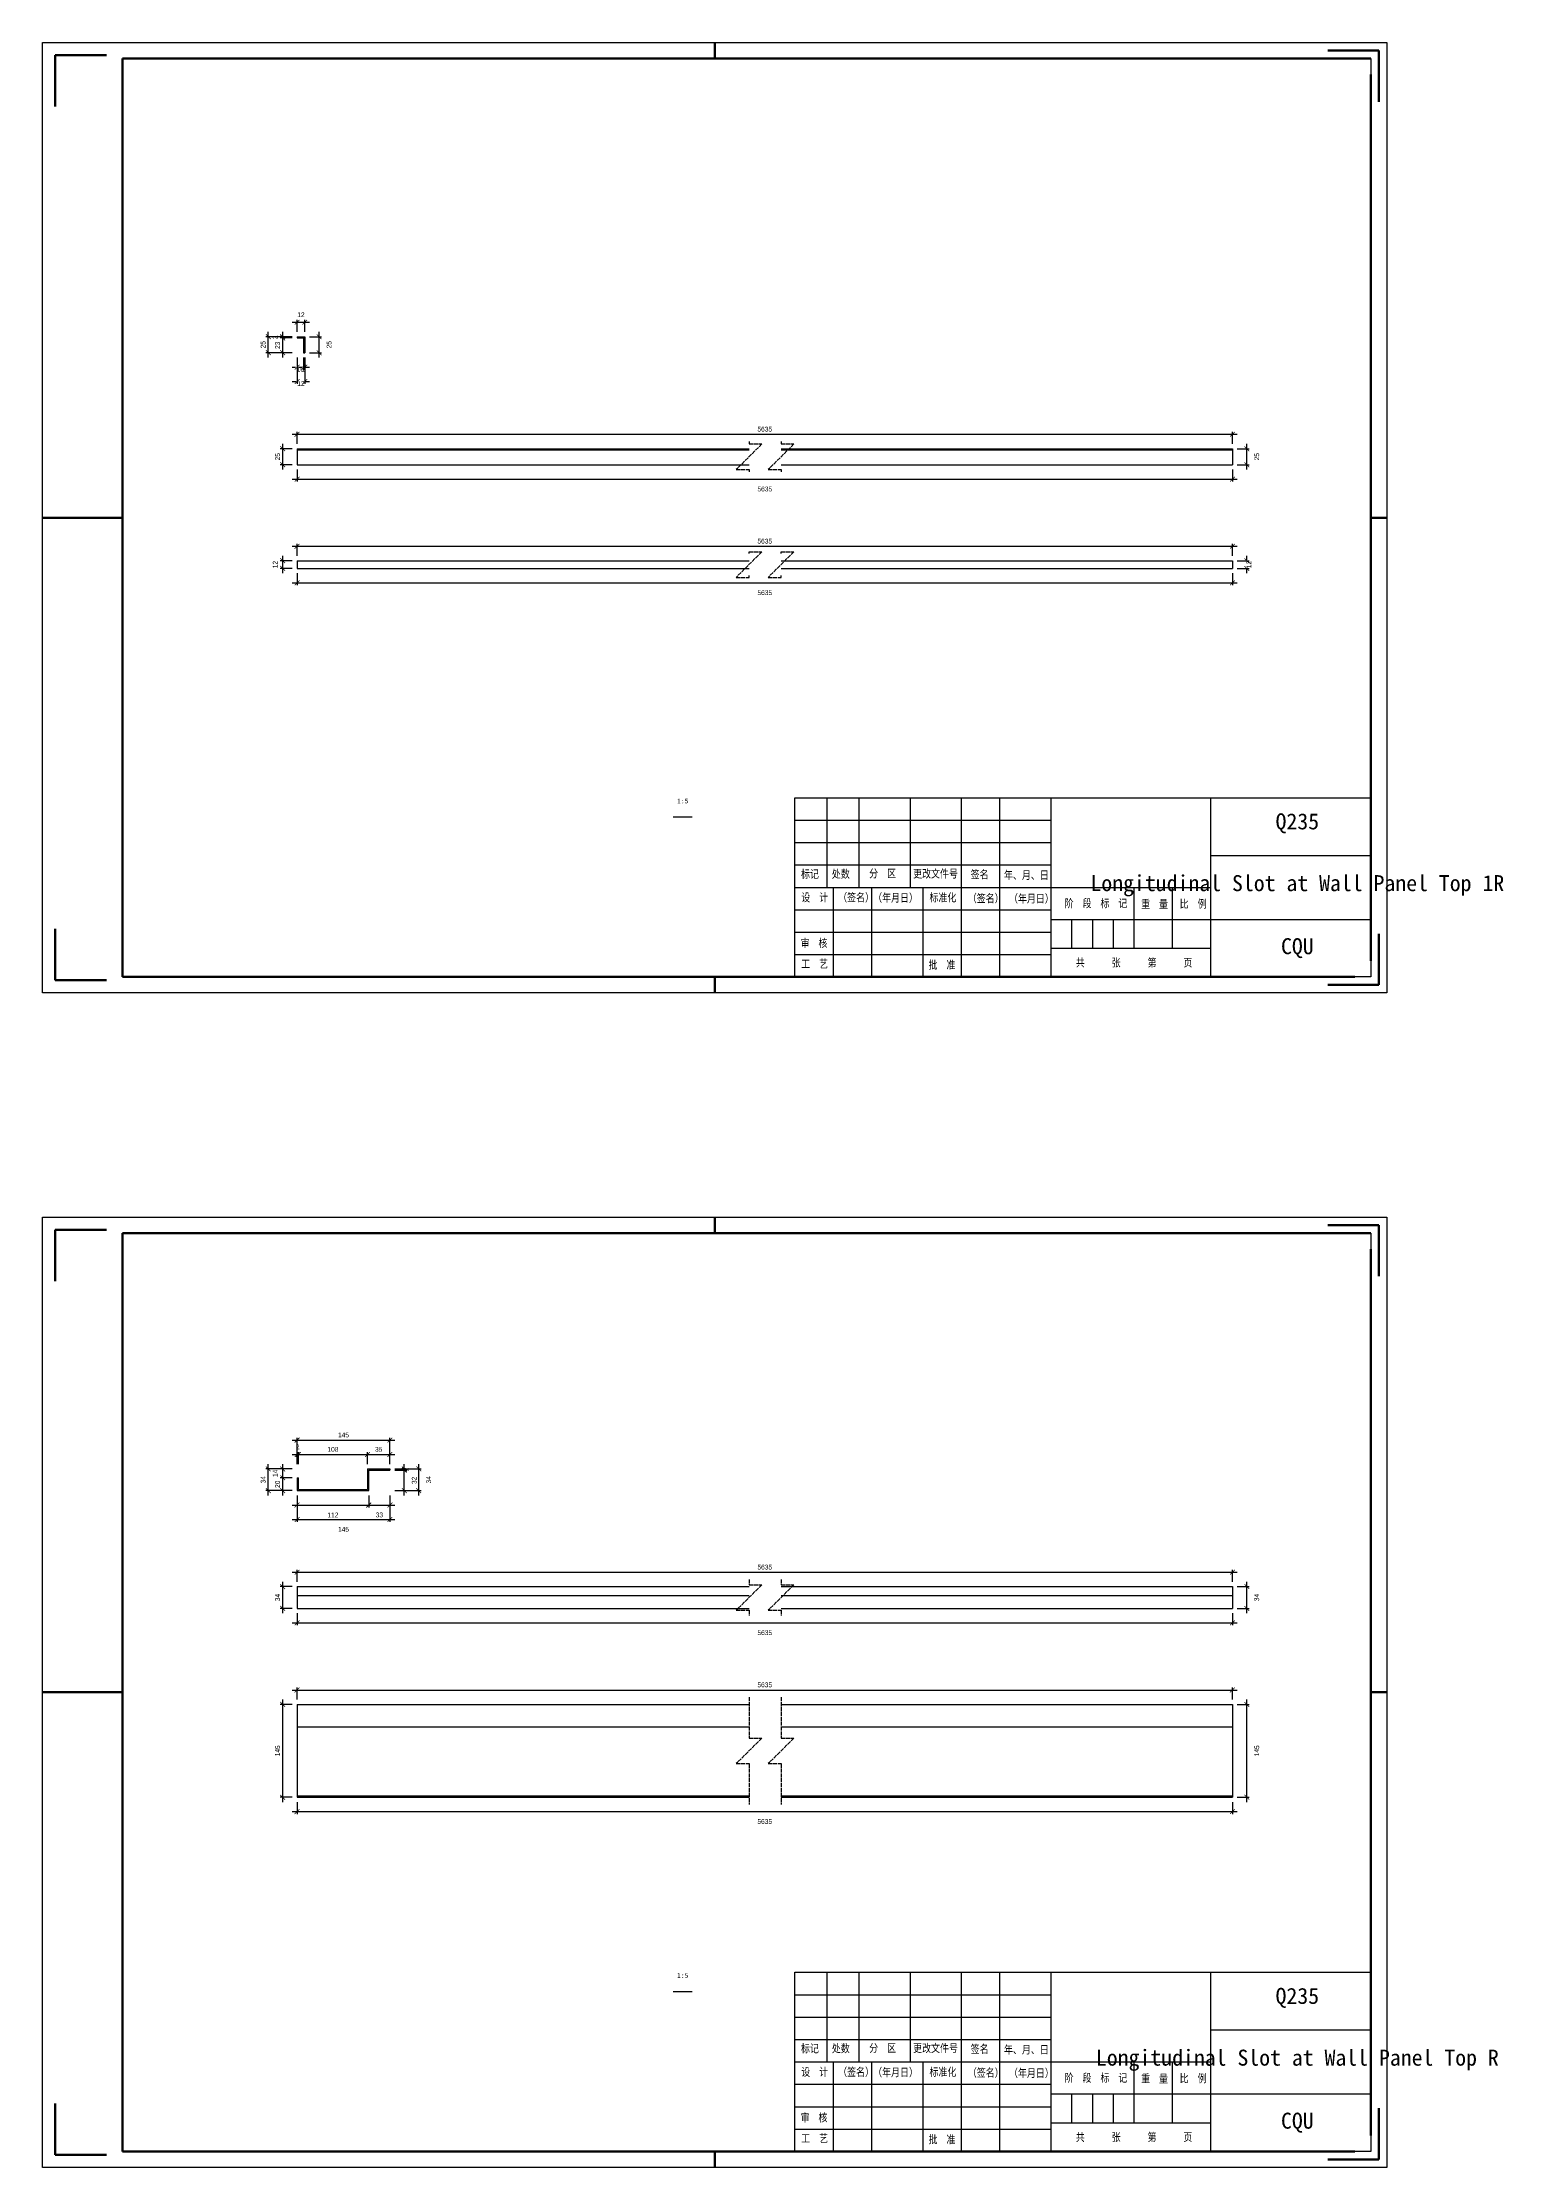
# Model space of a CAD drawing. Header units: millimetres. Extents: x 0 to 1925, y 0 to 4345.
# Drawn here: x 0 to 456, y 2569 to 3233 of the extents above; entities that cross this region are included whole.
import ezdxf

# ---------------------------------------------------------------- set-up
doc = ezdxf.new("R2010")
doc.units = ezdxf.units.MM
doc.linetypes.add('DASHED', pattern=[1.524, 1.27, -0.254])
doc.layers.add('总内框线', color=7, linetype='Continuous', lineweight=50)
doc.layers.add('总外框线', color=7, linetype='Continuous', lineweight=30)
doc.styles.add('OpenSansCondensed-Light', font='OpenSansCondensed-Light.ttf')
doc.styles.add('陈杰（2）', font='gbenor.shx', dxfattribs={"width": 0.8, "bigfont": 'gbcbig.shx'})
doc.dimstyles.new('EZDXF', dxfattribs={"dimtxt": 0.25, "dimasz": 0.175, "dimexe": 0.375, "dimexo": 0.125, "dimgap": 0.1, "dimtad": 1, "dimlfac": 100, "dimzin": 12, "dimdsep": 46, "dimtxsty": 'OpenSansCondensed-Light', "dimblk": 'ARCHTICK', "dimcen": 2.5, "dimazin": 3, "dimtfac": 0.5, "dimtmove": 2, "dimatfit": 3, "dimarcsym": 0})

# ---------------------------------------------------------------- blocks, each defined once
blk = doc.blocks.new('_ARCHTICK')
at = {"color": 0, "linetype": 'ByBlock', "const_width": 0.15}
blk.add_lwpolyline([(-0.5, -0.5), (0.5, 0.5)], dxfattribs=at)

msp = doc.modelspace()

# ---------------------------------------------------------------- linework, layer by layer
for p, q in [((415, 3228), (415, 3043)), ((79.52901, 3141.075), (81.92901, 3141.075)), ((79.52901, 3141.075), (79.52901, 3140.675)), ((81.92901, 3141.075), (81.92901, 3136.075)), ((79.52901, 3140.675), (81.52901, 3140.675)), ((81.52901, 3140.675), (81.52901, 3136.075)), ((81.52901, 3136.075), (81.92901, 3136.075)), ((79.52901, 3106.075), (220.72901, 3106.075)), ((79.52901, 3106.075), (79.52901, 3105.675)), ((79.52901, 3105.675), (220.72901, 3105.675)), ((79.52901, 3105.675), (79.52901, 3101.075)), ((79.52901, 3101.075), (220.72901, 3101.075)), ((230.72901, 3106.075), (371.72901, 3106.075)), ((230.72901, 3105.675), (371.72901, 3105.675)), ((230.72901, 3101.075), (371.72901, 3101.075)), ((371.72901, 3106.075), (371.72901, 3105.675)), ((371.72901, 3105.675), (371.72901, 3101.075)), ((79.52901, 3071.075), (220.72901, 3071.075)), ((79.52901, 3071.075), (79.52901, 3068.675)), ((79.52901, 3068.675), (220.72901, 3068.675)), ((230.72901, 3071.075), (371.72901, 3071.075)), ((230.72901, 3068.675), (371.72901, 3068.675)), ((371.72901, 3071.075), (371.72901, 3068.675)), ((235, 2997), (415, 2997)), ((235, 2941), (235, 2997)), ((245, 2997), (245, 2969)), ((255, 2997), (255, 2969)), ((271, 2997), (271, 2969)), ((287, 2997), (287, 2969)), ((299, 2997), (299, 2941)), ((315, 2997), (315, 2941)), ((365, 2941), (365, 2997)), ((415, 2997), (415, 2941)), ((197, 2991), (203, 2991)), ((235, 2990), (315, 2990)), ((235, 2983), (315, 2983)), ((235, 2976), (315, 2976)), ((365, 2979), (415, 2979)), ((235, 2969), (365, 2969)), ((247, 2969), (247, 2941)), ((259, 2969), (259, 2941)), ((275, 2969), (275, 2941)), ((287, 2969), (287, 2941)), ((341, 2950), (341, 2969)), ((353, 2950), (353, 2969)), ((235, 2962), (315, 2962)), ((235, 2955), (315, 2955)), ((315, 2959), (365, 2959)), ((321.5, 2959), (321.5, 2950)), ((328, 2959), (328, 2950)), ((334.5, 2959), (334.5, 2950)), ((365, 2959), (415, 2959)), ((315, 2950), (365, 2950)), ((235, 2948), (315, 2948)), ((415, 2941), (235, 2941)), ((415, 2861), (415, 2676)), ((79.52901, 2784.5), (79.92901, 2784.5)), ((79.52901, 2784.5), (79.52901, 2780.5)), ((79.92901, 2780.9), (79.92901, 2784.5)), ((101.52901, 2787.3), (108.52901, 2787.3)), ((101.52901, 2787.3), (101.52901, 2780.9)), ((101.92901, 2786.9), (108.52901, 2786.9)), ((101.92901, 2780.5), (101.92901, 2786.9)), ((108.52901, 2787.3), (108.52901, 2786.9)), ((79.52901, 2780.5), (101.92901, 2780.5)), ((79.92901, 2780.9), (101.52901, 2780.9)), ((79.52901, 2750.5), (220.72901, 2750.5)), ((79.52901, 2750.5), (79.52901, 2747.7)), ((230.72901, 2750.5), (371.72901, 2750.5)), ((371.72901, 2750.5), (371.72901, 2747.7)), ((79.52901, 2747.7), (220.72901, 2747.7)), ((79.52901, 2747.7), (79.52901, 2743.7)), ((79.52901, 2743.7), (220.72901, 2743.7)), ((230.72901, 2747.7), (371.72901, 2747.7)), ((230.72901, 2743.7), (371.72901, 2743.7)), ((371.72901, 2747.7), (371.72901, 2743.7)), ((79.52901, 2713.7), (220.72901, 2713.7)), ((79.52901, 2713.7), (79.52901, 2706.7)), ((230.72901, 2713.7), (371.72901, 2713.7)), ((371.72901, 2713.7), (371.72901, 2706.7)), ((79.52901, 2706.7), (220.72901, 2706.7)), ((79.52901, 2706.7), (79.52901, 2685.1)), ((230.72901, 2706.7), (371.72901, 2706.7)), ((371.72901, 2706.7), (371.72901, 2685.1)), ((79.52901, 2685.1), (220.72901, 2685.1)), ((79.52901, 2685.1), (79.52901, 2684.7)), ((79.52901, 2684.7), (220.72901, 2684.7)), ((230.72901, 2685.1), (371.72901, 2685.1)), ((230.72901, 2684.7), (371.72901, 2684.7)), ((371.72901, 2685.1), (371.72901, 2684.7)), ((235, 2630), (415, 2630)), ((235, 2574), (235, 2630)), ((245, 2630), (245, 2602)), ((255, 2630), (255, 2602)), ((271, 2630), (271, 2602)), ((287, 2630), (287, 2602)), ((299, 2630), (299, 2574)), ((315, 2630), (315, 2574)), ((365, 2574), (365, 2630)), ((415, 2630), (415, 2574)), ((197, 2624), (203, 2624)), ((235, 2623), (315, 2623)), ((235, 2616), (315, 2616)), ((365, 2612), (415, 2612)), ((235, 2609), (315, 2609)), ((235, 2602), (365, 2602)), ((247, 2602), (247, 2574)), ((259, 2602), (259, 2574)), ((275, 2602), (275, 2574)), ((287, 2602), (287, 2574)), ((341, 2583), (341, 2602)), ((353, 2583), (353, 2602)), ((235, 2595), (315, 2595)), ((315, 2592), (365, 2592)), ((321.5, 2592), (321.5, 2583)), ((328, 2592), (328, 2583)), ((334.5, 2592), (334.5, 2583)), ((365, 2592), (415, 2592)), ((235, 2588), (315, 2588)), ((315, 2583), (365, 2583)), ((235, 2581), (315, 2581)), ((415, 2574), (235, 2574))]:
    msp.add_line(p, q)
at = {"linetype": 'DASHED'}
for p, q in [((224.72901, 3107.575), (216.72901, 3099.575)), ((220.72901, 3108.325), (220.72901, 3107.575)), ((220.72901, 3107.575), (224.72901, 3107.575)), ((234.72901, 3107.575), (226.72901, 3099.575)), ((230.72901, 3108.325), (230.72901, 3107.575)), ((230.72901, 3107.575), (234.72901, 3107.575)), ((216.72901, 3099.575), (220.72901, 3099.575)), ((220.72901, 3099.575), (220.72901, 3098.825)), ((226.72901, 3099.575), (230.72901, 3099.575)), ((230.72901, 3099.575), (230.72901, 3098.825)), ((224.72901, 3073.875), (216.72901, 3065.875)), ((220.72901, 3073.325), (220.72901, 3073.875)), ((220.72901, 3073.875), (224.72901, 3073.875)), ((234.72901, 3073.875), (226.72901, 3065.875)), ((230.72901, 3073.325), (230.72901, 3073.875)), ((230.72901, 3073.875), (234.72901, 3073.875)), ((216.72901, 3065.875), (220.72901, 3065.875)), ((220.72901, 3065.875), (220.72901, 3066.425)), ((226.72901, 3065.875), (230.72901, 3065.875)), ((230.72901, 3065.875), (230.72901, 3066.425)), ((224.72901, 2751.1), (216.72901, 2743.1)), ((220.72901, 2752.75), (220.72901, 2751.1)), ((220.72901, 2751.1), (224.72901, 2751.1)), ((234.72901, 2751.1), (226.72901, 2743.1)), ((230.72901, 2752.75), (230.72901, 2751.1)), ((230.72901, 2751.1), (234.72901, 2751.1)), ((216.72901, 2743.1), (220.72901, 2743.1)), ((220.72901, 2743.1), (220.72901, 2741.45)), ((226.72901, 2743.1), (230.72901, 2743.1)), ((230.72901, 2743.1), (230.72901, 2741.45)), ((220.72901, 2715.95), (220.72901, 2703.2)), ((230.72901, 2715.95), (230.72901, 2703.2)), ((224.72901, 2703.2), (216.72901, 2695.2)), ((220.72901, 2703.2), (224.72901, 2703.2)), ((234.72901, 2703.2), (226.72901, 2695.2)), ((230.72901, 2703.2), (234.72901, 2703.2)), ((216.72901, 2695.2), (220.72901, 2695.2)), ((220.72901, 2695.2), (220.72901, 2682.45)), ((226.72901, 2695.2), (230.72901, 2695.2)), ((230.72901, 2695.2), (230.72901, 2682.45))]:
    msp.add_line(p, q, dxfattribs=at)
at = {"layer": '总内框线'}
for p, q in [((4, 3229), (4, 3213)), ((4, 3229), (20, 3229)), ((25, 2941), (25, 3228)), ((25, 3228), (415, 3228)), ((210, 3228), (210, 3233)), ((417.5, 3230.5), (401.5, 3230.5)), ((417.5, 3230.5), (417.5, 3214.5)), ((415, 3223), (415, 2946)), ((0, 3084.5), (25, 3084.5)), ((415, 3084.5), (420, 3084.5)), ((4, 2940), (4, 2956)), ((417.5, 2938.5), (417.5, 2954.5)), ((4, 2940), (20, 2940)), ((410, 2941), (25, 2941)), ((210, 2936), (210, 2941)), ((417.5, 2938.5), (401.5, 2938.5)), ((4, 2862), (4, 2846)), ((4, 2862), (20, 2862)), ((210, 2861), (210, 2866)), ((417.5, 2863.5), (401.5, 2863.5)), ((417.5, 2863.5), (417.5, 2847.5)), ((25, 2574), (25, 2861)), ((25, 2861), (415, 2861)), ((415, 2856), (415, 2579)), ((0, 2717.5), (25, 2717.5)), ((415, 2717.5), (420, 2717.5)), ((4, 2573), (4, 2589)), ((417.5, 2571.5), (417.5, 2587.5)), ((4, 2573), (20, 2573)), ((410, 2574), (25, 2574)), ((210, 2569), (210, 2574)), ((417.5, 2571.5), (401.5, 2571.5))]:
    msp.add_line(p, q, dxfattribs=at)
at = {"layer": '总外框线'}
for p, q in [((0, 2936), (0, 3233)), ((0, 3233), (420, 3233)), ((420, 3233), (420, 2936)), ((420, 2936), (0, 2936)), ((0, 2569), (0, 2866)), ((0, 2866), (420, 2866)), ((420, 2866), (420, 2569)), ((420, 2569), (0, 2569))]:
    msp.add_line(p, q, dxfattribs=at)

# ---------------------------------------------------------------- texts
at = {"attachment_point": 5}
for s, insert, char_height in [('1:5', (200, 2996), 1.5), ('Q235', (392, 2989), 5), ('Longitudinal Slot at Wall Panel Top 1R', (392, 2969.5), 5), ('CQU', (392, 2950), 5), ('1:5', (200, 2629), 1.5), ('Q235', (392, 2622), 5), ('Longitudinal Slot at Wall Panel Top R', (392, 2602.5), 5), ('CQU', (392, 2583), 5)]:
    msp.add_mtext(s, dxfattribs=dict(at, insert=insert, char_height=char_height))
at = {"char_height": 2.5, "width": 93.0192856, "attachment_point": 1, "style": '陈杰（2）'}
for s, insert in [('{\\fSimSun|b0|i0|c134|p2;标记}', (236.95482, 2974.44053)), ('{\\fSimSun|b0|i0|c134|p2;处数}', (246.57596, 2974.45543)), ('{\\fSimSun|b0|i0|c134|p2;分\u3000区}', (258.23692, 2974.57959)), ('{\\fSimSun|b0|i0|c134|p2;更改文件号}', (271.97169, 2974.52496)), ('{\\fSimSun|b0|i0|c134|p2;签名}', (289.95608, 2974.2667)), ('{\\fSimSun|b0|i0|c134|p2;年、月、日}', (300.35064, 2974.07301)), ('{\\fSimSun|b0|i0|c134|p2;设\u3000计}', (237.01432, 2967.10007)), ('{\\fSimSun|b0|i0|c134|p2;（签名）}', (248.55629, 2967.10007)), ('{\\fSimSun|b0|i0|c134|p2;\u3000（年月日）}', (256.68156, 2966.98584)), ('{\\fSimSun|b0|i0|c134|p2;标准化}', (277.08823, 2967.08517)), ('{\\fSimSun|b0|i0|c134|p2;（签名）}', (289.05516, 2966.83685)), ('{\\fSimSun|b0|i0|c134|p2;（年月日）}', (301.923, 2966.73752)), ('{\\fSimSun|b0|i0|c134|p2;阶\u3000段\u3000标\u3000记}', (319.30395, 2965.25254)), ('{\\fSimSun|b0|i0|c134|p2;重\u3000量}', (343.18681, 2965.02408)), ('{\\fSimSun|b0|i0|c134|p2;比\u3000例}', (355.23873, 2965.09361)), ('{\\fSimSun|b0|i0|c134|p2;审\u3000核}', (236.81034, 2952.83138)), ('{\\fSimSun|b0|i0|c134|p2;工\u3000艺}', (237.01432, 2946.34515)), ('{\\fSimSun|b0|i0|c134|p2;批\u3000准}', (276.78226, 2946.0273)), ('{\\fSimSun|b0|i0|c134|p2;共\u3000\u3000\u3000张\u3000\u3000\u3000第\u3000\u3000\u3000页}', (322.79713, 2946.72757)), ('{\\fSimSun|b0|i0|c134|p2;标记}', (236.95482, 2607.44053)), ('{\\fSimSun|b0|i0|c134|p2;处数}', (246.57596, 2607.45543)), ('{\\fSimSun|b0|i0|c134|p2;分\u3000区}', (258.23692, 2607.57959)), ('{\\fSimSun|b0|i0|c134|p2;更改文件号}', (271.97169, 2607.52496)), ('{\\fSimSun|b0|i0|c134|p2;签名}', (289.95608, 2607.2667)), ('{\\fSimSun|b0|i0|c134|p2;年、月、日}', (300.35064, 2607.07301)), ('{\\fSimSun|b0|i0|c134|p2;设\u3000计}', (237.01432, 2600.10007)), ('{\\fSimSun|b0|i0|c134|p2;（签名）}', (248.55629, 2600.10007)), ('{\\fSimSun|b0|i0|c134|p2;\u3000（年月日）}', (256.68156, 2599.98584)), ('{\\fSimSun|b0|i0|c134|p2;标准化}', (277.08823, 2600.08517)), ('{\\fSimSun|b0|i0|c134|p2;（签名）}', (289.05516, 2599.83685)), ('{\\fSimSun|b0|i0|c134|p2;（年月日）}', (301.923, 2599.73752)), ('{\\fSimSun|b0|i0|c134|p2;阶\u3000段\u3000标\u3000记}', (319.30395, 2598.25254)), ('{\\fSimSun|b0|i0|c134|p2;重\u3000量}', (343.18681, 2598.02408)), ('{\\fSimSun|b0|i0|c134|p2;比\u3000例}', (355.23873, 2598.09361)), ('{\\fSimSun|b0|i0|c134|p2;审\u3000核}', (236.81034, 2585.83138)), ('{\\fSimSun|b0|i0|c134|p2;工\u3000艺}', (237.01432, 2579.34515)), ('{\\fSimSun|b0|i0|c134|p2;批\u3000准}', (276.78226, 2579.0273)), ('{\\fSimSun|b0|i0|c134|p2;共\u3000\u3000\u3000张\u3000\u3000\u3000第\u3000\u3000\u3000页}', (322.79713, 2579.72757))]:
    msp.add_mtext(s, dxfattribs=dict(at, insert=insert))

# ---------------------------------------------------------------- dimensions: what is measured, and where the dimension line sits
for base, p1, p2, location, text, override in [((79.52901, 3145.575), (79.52901, 3141.075), (81.92901, 3141.075), (80.72901, 3147.925), '12', {"dimtxt": 1.5, "dimasz": 1.5, "dimexe": 0.75, "dimexo": 1.5, "dimtad": 1, "dimlfac": 5, "dimblk": 'ARCHTICK', "dimsah": 0, "dimtsz": 0, "dimdle": 1.5, "dimtmove": 2}), ((79.52901, 3127.075), (79.52901, 3136.075), (81.92901, 3136.075), (80.72901, 3126.425), '12', {"dimtxt": 1.5, "dimasz": 1.5, "dimexe": 0.75, "dimexo": 1.5, "dimtad": 4, "dimlfac": 5, "dimblk": 'ARCHTICK', "dimsah": 0, "dimtsz": 0, "dimdle": 1.5, "dimtmove": 2}), ((79.52901, 3110.575), (79.52901, 3106.075), (371.72901, 3106.075), (225.62901, 3112.175), '5635', {"dimtxt": 1.5, "dimasz": 1.5, "dimexe": 0.75, "dimexo": 1.5, "dimtad": 1, "dimlfac": 5, "dimblk": 'ARCHTICK', "dimsah": 0, "dimtsz": 0, "dimdle": 1.5, "dimtmove": 2}), ((79.52901, 3096.575), (79.52901, 3101.075), (371.72901, 3101.075), (225.62901, 3093.475), '5635', {"dimtxt": 1.5, "dimasz": 1.5, "dimexe": 0.75, "dimexo": 1.5, "dimtad": 4, "dimlfac": 5, "dimblk": 'ARCHTICK', "dimsah": 0, "dimtsz": 0, "dimdle": 1.5, "dimtmove": 2}), ((79.52901, 3075.575), (79.52901, 3071.075), (371.72901, 3071.075), (225.62901, 3077.175), '5635', {"dimtxt": 1.5, "dimasz": 1.5, "dimexe": 0.75, "dimexo": 1.5, "dimtad": 1, "dimlfac": 5, "dimblk": 'ARCHTICK', "dimsah": 0, "dimtsz": 0, "dimdle": 1.5, "dimtmove": 2}), ((79.52901, 3064.175), (79.52901, 3068.675), (371.72901, 3068.675), (225.62901, 3061.075), '5635', {"dimtxt": 1.5, "dimasz": 1.5, "dimexe": 0.75, "dimexo": 1.5, "dimtad": 4, "dimlfac": 5, "dimblk": 'ARCHTICK', "dimsah": 0, "dimtsz": 0, "dimdle": 1.5, "dimtmove": 2}), ((79.52901, 2796.3), (79.52901, 2787.3), (108.52901, 2787.3), (94.02901, 2797.9), '145', {"dimtxt": 1.5, "dimasz": 1.5, "dimexe": 0.75, "dimexo": 1.5, "dimtad": 1, "dimlfac": 5, "dimblk": 'ARCHTICK', "dimsah": 0, "dimtsz": 0, "dimdle": 1.5, "dimtmove": 2}), ((79.52901, 2771.5), (79.52901, 2780.5), (108.52901, 2780.5), (94.02901, 2768.4), '145', {"dimtxt": 1.5, "dimasz": 1.5, "dimexe": 0.75, "dimexo": 1.5, "dimtad": 4, "dimlfac": 5, "dimblk": 'ARCHTICK', "dimsah": 0, "dimtsz": 0, "dimdle": 1.5, "dimtmove": 2}), ((79.52901, 2755), (79.52901, 2750.5), (371.72901, 2750.5), (225.62901, 2756.6), '5635', {"dimtxt": 1.5, "dimasz": 1.5, "dimexe": 0.75, "dimexo": 1.5, "dimtad": 1, "dimlfac": 5, "dimblk": 'ARCHTICK', "dimsah": 0, "dimtsz": 0, "dimdle": 1.5, "dimtmove": 2}), ((79.52901, 2739.2), (79.52901, 2743.7), (371.72901, 2743.7), (225.62901, 2736.1), '5635', {"dimtxt": 1.5, "dimasz": 1.5, "dimexe": 0.75, "dimexo": 1.5, "dimtad": 4, "dimlfac": 5, "dimblk": 'ARCHTICK', "dimsah": 0, "dimtsz": 0, "dimdle": 1.5, "dimtmove": 2}), ((79.52901, 2718.2), (79.52901, 2713.7), (371.72901, 2713.7), (225.62901, 2719.8), '5635', {"dimtxt": 1.5, "dimasz": 1.5, "dimexe": 0.75, "dimexo": 1.5, "dimtad": 1, "dimlfac": 5, "dimblk": 'ARCHTICK', "dimsah": 0, "dimtsz": 0, "dimdle": 1.5, "dimtmove": 2}), ((79.52901, 2680.2), (79.52901, 2684.7), (371.72901, 2684.7), (225.62901, 2677.1), '5635', {"dimtxt": 1.5, "dimasz": 1.5, "dimexe": 0.75, "dimexo": 1.5, "dimtad": 4, "dimlfac": 5, "dimblk": 'ARCHTICK', "dimsah": 0, "dimtsz": 0, "dimdle": 1.5, "dimtmove": 2})]:
    msp.add_linear_dim(base=base, p1=p1, p2=p2, location=location, text=text, dimstyle='EZDXF', override=override).render()
for base, p1, p2, location, text, override in [((70.52901, 3136.075), (79.52901, 3136.075), (79.52901, 3141.075), (68.92901, 3138.575), '25', {"dimtxt": 1.5, "dimasz": 1.5, "dimexe": 0.75, "dimexo": 1.5, "dimtad": 1, "dimlfac": 5, "dimblk": 'ARCHTICK', "dimsah": 0, "dimtsz": 0, "dimdle": 1.5, "dimtmove": 2}), ((86.42901, 3136.075), (81.92901, 3136.075), (81.92901, 3141.075), (89.52901, 3138.575), '25', {"dimtxt": 1.5, "dimasz": 1.5, "dimexe": 0.75, "dimexo": 1.5, "dimtad": 4, "dimlfac": 5, "dimblk": 'ARCHTICK', "dimsah": 0, "dimtsz": 0, "dimdle": 1.5, "dimtmove": 2}), ((75.02901, 3101.075), (79.52901, 3101.075), (79.52901, 3106.075), (73.42901, 3103.575), '25', {"dimtxt": 1.5, "dimasz": 1.5, "dimexe": 0.75, "dimexo": 1.5, "dimtad": 1, "dimlfac": 5, "dimblk": 'ARCHTICK', "dimsah": 0, "dimtsz": 0, "dimdle": 1.5, "dimtmove": 2}), ((376.22901, 3101.075), (371.72901, 3101.075), (371.72901, 3106.075), (379.32901, 3103.575), '25', {"dimtxt": 1.5, "dimasz": 1.5, "dimexe": 0.75, "dimexo": 1.5, "dimtad": 4, "dimlfac": 5, "dimblk": 'ARCHTICK', "dimsah": 0, "dimtsz": 0, "dimdle": 1.5, "dimtmove": 2}), ((75.02901, 3068.675), (79.52901, 3068.675), (79.52901, 3071.075), (72.67901, 3069.875), '12', {"dimtxt": 1.5, "dimasz": 1.5, "dimexe": 0.75, "dimexo": 1.5, "dimtad": 1, "dimlfac": 5, "dimblk": 'ARCHTICK', "dimsah": 0, "dimtsz": 0, "dimdle": 1.5, "dimtmove": 2}), ((376.22901, 3068.675), (371.72901, 3068.675), (371.72901, 3071.075), (376.87901, 3069.875), '12', {"dimtxt": 1.5, "dimasz": 1.5, "dimexe": 0.75, "dimexo": 1.5, "dimtad": 4, "dimlfac": 5, "dimblk": 'ARCHTICK', "dimsah": 0, "dimtsz": 0, "dimdle": 1.5, "dimtmove": 2}), ((70.52901, 2780.5), (79.52901, 2780.5), (79.52901, 2787.3), (68.92901, 2783.9), '34', {"dimtxt": 1.5, "dimasz": 1.5, "dimexe": 0.75, "dimexo": 1.5, "dimtad": 1, "dimlfac": 5, "dimblk": 'ARCHTICK', "dimsah": 0, "dimtsz": 0, "dimdle": 1.5, "dimtmove": 2}), ((117.52901, 2780.5), (108.52901, 2780.5), (108.52901, 2787.3), (120.62901, 2783.9), '34', {"dimtxt": 1.5, "dimasz": 1.5, "dimexe": 0.75, "dimexo": 1.5, "dimtad": 4, "dimlfac": 5, "dimblk": 'ARCHTICK', "dimsah": 0, "dimtsz": 0, "dimdle": 1.5, "dimtmove": 2}), ((75.02901, 2743.7), (79.52901, 2743.7), (79.52901, 2750.5), (73.42901, 2747.1), '34', {"dimtxt": 1.5, "dimasz": 1.5, "dimexe": 0.75, "dimexo": 1.5, "dimtad": 1, "dimlfac": 5, "dimblk": 'ARCHTICK', "dimsah": 0, "dimtsz": 0, "dimdle": 1.5, "dimtmove": 2}), ((376.22901, 2743.7), (371.72901, 2743.7), (371.72901, 2750.5), (379.32901, 2747.1), '34', {"dimtxt": 1.5, "dimasz": 1.5, "dimexe": 0.75, "dimexo": 1.5, "dimtad": 4, "dimlfac": 5, "dimblk": 'ARCHTICK', "dimsah": 0, "dimtsz": 0, "dimdle": 1.5, "dimtmove": 2}), ((75.02901, 2684.7), (79.52901, 2684.7), (79.52901, 2713.7), (73.42901, 2699.2), '145', {"dimtxt": 1.5, "dimasz": 1.5, "dimexe": 0.75, "dimexo": 1.5, "dimtad": 1, "dimlfac": 5, "dimblk": 'ARCHTICK', "dimsah": 0, "dimtsz": 0, "dimdle": 1.5, "dimtmove": 2}), ((376.22901, 2684.7), (371.72901, 2684.7), (371.72901, 2713.7), (379.32901, 2699.2), '145', {"dimtxt": 1.5, "dimasz": 1.5, "dimexe": 0.75, "dimexo": 1.5, "dimtad": 4, "dimlfac": 5, "dimblk": 'ARCHTICK', "dimsah": 0, "dimtsz": 0, "dimdle": 1.5, "dimtmove": 2})]:
    msp.add_linear_dim(base=base, p1=p1, p2=p2, angle=90, location=location, text=text, dimstyle='EZDXF', override=override).render()
for base, p1, p2, location, override in [((75.02901, 3140.675), (79.52901, 3140.675), (79.52901, 3141.075), (72.67901, 3140.875), {"dimtxt": 1.5, "dimasz": 1.5, "dimexe": 0.75, "dimexo": 1.5, "dimtad": 1, "dimlfac": 5, "dimblk": 'ARCHTICK', "dimsah": 0, "dimtsz": 0, "dimdle": 1.5, "dimtmove": 2}), ((75.02901, 3136.075), (79.52901, 3136.075), (79.52901, 3140.675), (73.42901, 3138.375), {"dimtxt": 1.5, "dimasz": 1.5, "dimexe": 0.75, "dimexo": 1.5, "dimtad": 1, "dimlfac": 5, "dimblk": 'ARCHTICK', "dimsah": 0, "dimtsz": 0, "dimdle": 1.5, "dimtmove": 2}), ((75.02901, 2784.5), (79.52901, 2784.5), (79.52901, 2787.3), (72.67901, 2785.9), {"dimtxt": 1.5, "dimasz": 1.5, "dimexe": 0.75, "dimexo": 1.5, "dimtad": 1, "dimlfac": 5, "dimblk": 'ARCHTICK', "dimsah": 0, "dimtsz": 0, "dimdle": 1.5, "dimtmove": 2}), ((113.02901, 2786.9), (108.52901, 2786.9), (108.52901, 2787.3), (113.67901, 2787.1), {"dimtxt": 1.5, "dimasz": 1.5, "dimexe": 0.75, "dimexo": 1.5, "dimtad": 4, "dimlfac": 5, "dimblk": 'ARCHTICK', "dimsah": 0, "dimtsz": 0, "dimdle": 1.5, "dimtmove": 2}), ((75.02901, 2780.5), (79.52901, 2780.5), (79.52901, 2784.5), (73.42901, 2782.5), {"dimtxt": 1.5, "dimasz": 1.5, "dimexe": 0.75, "dimexo": 1.5, "dimtad": 1, "dimlfac": 5, "dimblk": 'ARCHTICK', "dimsah": 0, "dimtsz": 0, "dimdle": 1.5, "dimtmove": 2}), ((113.02901, 2780.5), (108.52901, 2780.5), (108.52901, 2786.9), (116.12901, 2783.7), {"dimtxt": 1.5, "dimasz": 1.5, "dimexe": 0.75, "dimexo": 1.5, "dimtad": 4, "dimlfac": 5, "dimblk": 'ARCHTICK', "dimsah": 0, "dimtsz": 0, "dimdle": 1.5, "dimtmove": 2})]:
    msp.add_linear_dim(base=base, p1=p1, p2=p2, angle=90, location=location, dimstyle='EZDXF', override=override).render()
for base, p1, p2, location, override in [((79.52901, 3131.575), (79.52901, 3136.075), (81.52901, 3136.075), (80.52901, 3130.925), {"dimtxt": 1.5, "dimasz": 1.5, "dimexe": 0.75, "dimexo": 1.5, "dimtad": 4, "dimlfac": 5, "dimblk": 'ARCHTICK', "dimsah": 0, "dimtsz": 0, "dimdle": 1.5, "dimtmove": 2}), ((81.52901, 3131.575), (81.52901, 3136.075), (81.92901, 3136.075), (81.72901, 3130.925), {"dimtxt": 1.5, "dimasz": 1.5, "dimexe": 0.75, "dimexo": 1.5, "dimtad": 4, "dimlfac": 5, "dimblk": 'ARCHTICK', "dimsah": 0, "dimtsz": 0, "dimdle": 1.5, "dimtmove": 2}), ((79.52901, 2791.8), (79.52901, 2787.3), (79.92901, 2787.3), (79.72901, 2794.15), {"dimtxt": 1.5, "dimasz": 1.5, "dimexe": 0.75, "dimexo": 1.5, "dimtad": 1, "dimlfac": 5, "dimblk": 'ARCHTICK', "dimsah": 0, "dimtsz": 0, "dimdle": 1.5, "dimtmove": 2}), ((79.92901, 2791.8), (79.92901, 2787.3), (101.52901, 2787.3), (90.72901, 2793.4), {"dimtxt": 1.5, "dimasz": 1.5, "dimexe": 0.75, "dimexo": 1.5, "dimtad": 1, "dimlfac": 5, "dimblk": 'ARCHTICK', "dimsah": 0, "dimtsz": 0, "dimdle": 1.5, "dimtmove": 2}), ((101.52901, 2791.8), (101.52901, 2787.3), (108.52901, 2787.3), (105.02901, 2793.4), {"dimtxt": 1.5, "dimasz": 1.5, "dimexe": 0.75, "dimexo": 1.5, "dimtad": 1, "dimlfac": 5, "dimblk": 'ARCHTICK', "dimsah": 0, "dimtsz": 0, "dimdle": 1.5, "dimtmove": 2}), ((79.52901, 2776), (79.52901, 2780.5), (101.92901, 2780.5), (90.72901, 2772.9), {"dimtxt": 1.5, "dimasz": 1.5, "dimexe": 0.75, "dimexo": 1.5, "dimtad": 4, "dimlfac": 5, "dimblk": 'ARCHTICK', "dimsah": 0, "dimtsz": 0, "dimdle": 1.5, "dimtmove": 2}), ((101.92901, 2776), (101.92901, 2780.5), (108.52901, 2780.5), (105.22901, 2772.9), {"dimtxt": 1.5, "dimasz": 1.5, "dimexe": 0.75, "dimexo": 1.5, "dimtad": 4, "dimlfac": 5, "dimblk": 'ARCHTICK', "dimsah": 0, "dimtsz": 0, "dimdle": 1.5, "dimtmove": 2})]:
    msp.add_linear_dim(base=base, p1=p1, p2=p2, location=location, dimstyle='EZDXF', override=override).render()

doc.saveas('drawing.dxf')
